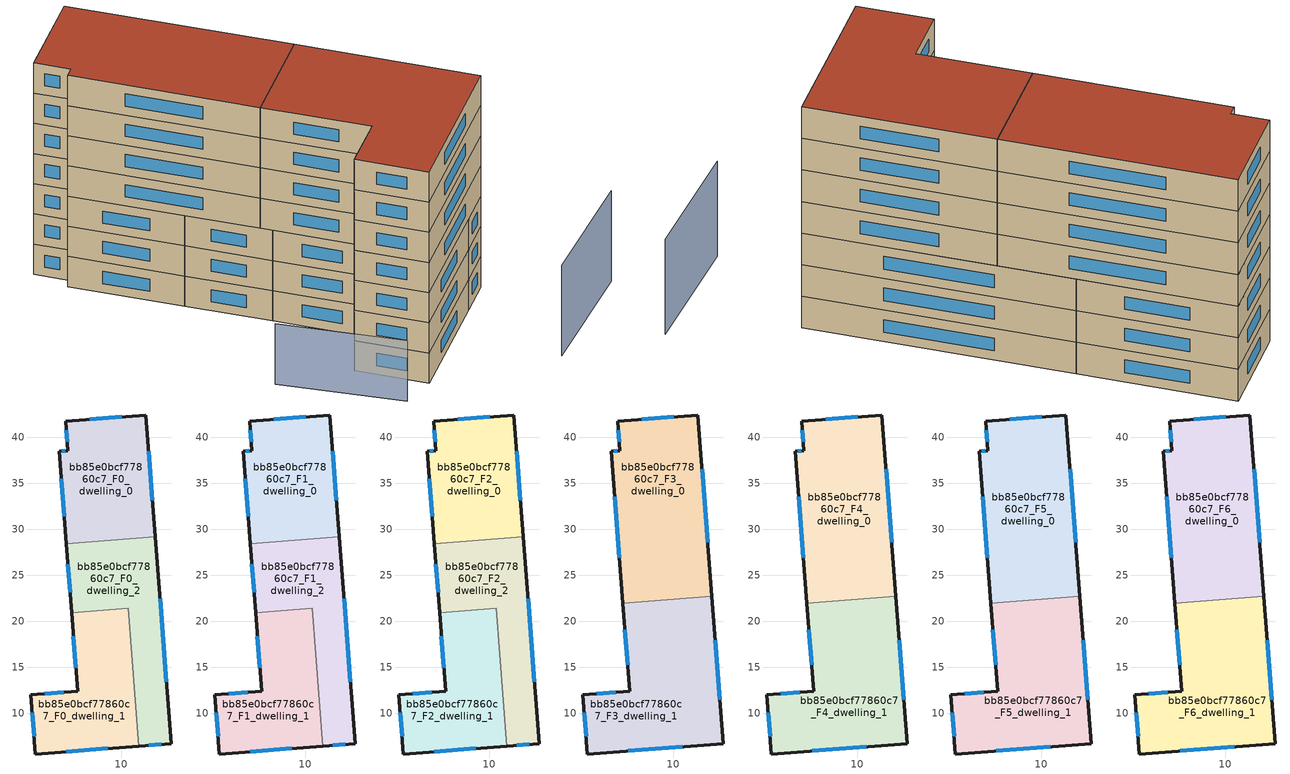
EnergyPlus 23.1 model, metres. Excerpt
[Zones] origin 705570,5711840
bb85e0bcf77860c7_F0_dwelling_0
 floor ground (EU_floor_Construction): 12.7,42.43 13.72,29.18 4.05,28.44 3.28,38.48 4.22,38.55 3.98,41.75 z0
 wall outside (EU_wall_Construction): 13.72,29.18 12.7,42.43 3.98,41.75 4.22,38.55 3.28,38.48 4.05,28.44 z0:3
 wall to bb85e0bcf77860c7_F0_dwelling_2 (EU_wall_Construction): 4.05,28.44 13.72,29.18 z0:3
 window (EU_Window_Construction): 4.05,40.79 4.15,39.51 / 10.09,42.22 6.59,41.95 / 13.41,33.14 13.01,38.46 / 3.51,35.47 3.82,31.44 / 3.94,38.53 3.56,38.5 z0.9:2.1
bb85e0bcf77860c7_F0_dwelling_1
 floor ground (EU_floor_Construction): 10.8,21.39 11.94,6.42 0.68,5.57 0.19,12 5.29,12.38 4.63,20.92 z0
 wall outside (EU_wall_Construction): 4.63,20.92 5.29,12.38 0.19,12 0.68,5.57 11.94,6.42 z0:3
 wall to bb85e0bcf77860c7_F0_dwelling_2 (EU_wall_Construction): 11.95,6.42 10.8,21.39 4.63,20.92 z0:3
 window (EU_Window_Construction): 0.34,10.07 0.54,7.49 / 3.76,12.27 1.72,12.11 / 4.83,18.36 5.09,14.94 / 4.06,5.82 8.57,6.17 z0.9:2.1
bb85e0bcf77860c7_F0_dwelling_2
 floor ground (EU_floor_Construction): 13.72,29.18 15.44,6.69 11.94,6.42 10.8,21.39 4.63,20.92 4.05,28.44 z0
 wall outside (EU_wall_Construction): 4.05,28.44 4.63,20.92 / 11.94,6.42 15.44,6.69 13.72,29.18 z0:3
 window (EU_Window_Construction): 4.23,26.19 4.46,23.17 / 14.93,13.42 14.24,22.45 / 12.99,6.5 14.4,6.61 z0.9:2.1
bb85e0bcf77860c7_F1_dwelling_0
 floor to bb85e0bcf77860c7_F0_dwelling_0 (EU_floor_Construction): 12.7,42.43 13.72,29.18 4.05,28.44 3.28,38.48 4.22,38.55 3.98,41.75 z3
 wall outside (EU_wall_Construction): 13.72,29.18 12.7,42.43 3.98,41.75 4.22,38.55 3.28,38.48 4.05,28.44 z3:6
 wall to bb85e0bcf77860c7_F1_dwelling_2 (EU_wall_Construction): 4.05,28.44 13.72,29.18 z3:6
 window (EU_Window_Construction): 4.05,40.79 4.15,39.51 / 10.09,42.22 6.59,41.95 / 13.41,33.14 13.01,38.46 / 3.51,35.47 3.82,31.44 / 3.94,38.53 3.56,38.5 z3.9:5.1
bb85e0bcf77860c7_F1_dwelling_1
 floor to bb85e0bcf77860c7_F0_dwelling_1 (EU_floor_Construction): 10.8,21.39 11.94,6.42 0.68,5.57 0.19,12 5.28,12.38 4.63,20.92 z3
 wall outside (EU_wall_Construction): 4.63,20.92 5.29,12.38 0.19,12 0.68,5.57 11.94,6.42 z3:6
 wall to bb85e0bcf77860c7_F1_dwelling_2 (EU_wall_Construction): 11.95,6.42 10.8,21.39 4.63,20.92 z3:6
 window (EU_Window_Construction): 0.34,10.07 0.54,7.49 / 3.76,12.27 1.72,12.11 / 4.83,18.36 5.09,14.94 / 4.06,5.82 8.57,6.17 z3.9:5.1
bb85e0bcf77860c7_F1_dwelling_2
 floor to bb85e0bcf77860c7_F0_dwelling_2 (EU_floor_Construction): 13.72,29.18 15.44,6.69 11.94,6.42 10.8,21.39 4.63,20.92 4.05,28.44 z3
 wall outside (EU_wall_Construction): 4.05,28.44 4.63,20.92 / 11.94,6.42 15.44,6.69 13.72,29.18 z3:6
 window (EU_Window_Construction): 4.23,26.19 4.46,23.17 / 14.93,13.42 14.24,22.45 / 12.99,6.5 14.4,6.61 z3.9:5.1
bb85e0bcf77860c7_F2_dwelling_0
 floor to bb85e0bcf77860c7_F1_dwelling_0 (EU_floor_Construction): 12.7,42.43 13.72,29.18 4.05,28.44 3.28,38.48 4.22,38.55 3.98,41.75 z6
 wall outside (EU_wall_Construction): 13.72,29.18 12.7,42.43 3.98,41.75 4.22,38.55 3.28,38.48 4.05,28.44 z6:9
 wall to bb85e0bcf77860c7_F2_dwelling_2 (EU_wall_Construction): 4.05,28.44 13.72,29.18 z6:9
 window (EU_Window_Construction): 4.05,40.79 4.15,39.51 / 10.09,42.22 6.59,41.95 / 13.41,33.14 13.01,38.46 / 3.51,35.47 3.82,31.44 / 3.94,38.53 3.56,38.5 z6.9:8.1
bb85e0bcf77860c7_F2_dwelling_1
 floor to bb85e0bcf77860c7_F1_dwelling_1 (EU_floor_Construction): 10.8,21.39 11.94,6.42 0.68,5.57 0.19,12 5.28,12.38 4.63,20.92 z6
 wall outside (EU_wall_Construction): 4.63,20.92 5.29,12.38 0.19,12 0.68,5.57 11.94,6.42 z6:9
 wall to bb85e0bcf77860c7_F2_dwelling_2 (EU_wall_Construction): 11.95,6.42 10.8,21.39 4.63,20.92 z6:9
 window (EU_Window_Construction): 0.34,10.07 0.54,7.49 / 3.76,12.27 1.72,12.11 / 4.83,18.36 5.09,14.94 / 4.06,5.82 8.57,6.17 z6.9:8.1
bb85e0bcf77860c7_F2_dwelling_2
 floor to bb85e0bcf77860c7_F1_dwelling_2 (EU_floor_Construction): 13.72,29.18 15.44,6.69 11.94,6.42 10.8,21.39 4.63,20.92 4.05,28.44 z6
 wall outside (EU_wall_Construction): 4.05,28.44 4.63,20.92 / 11.94,6.42 15.44,6.69 13.72,29.18 z6:9
 window (EU_Window_Construction): 4.23,26.19 4.46,23.17 / 14.93,13.42 14.24,22.45 / 12.99,6.5 14.4,6.61 z6.9:8.1
bb85e0bcf77860c7_F3_dwelling_0
 floor to bb85e0bcf77860c7_F2_dwelling_0 (EU_floor_Construction): 12.7,42.43 13.72,29.18 4.05,28.44 3.28,38.48 4.22,38.55 3.98,41.75 z9
 floor to bb85e0bcf77860c7_F2_dwelling_2 (EU_floor_Construction): 13.72,29.18 14.21,22.71 4.55,21.97 4.05,28.44 z9
 wall outside (EU_wall_Construction): 14.21,22.71 12.7,42.43 3.98,41.75 4.22,38.55 3.28,38.48 4.55,21.97 z9:12
 wall to bb85e0bcf77860c7_F3_dwelling_1 (EU_wall_Construction): 4.55,21.97 14.21,22.71 z9:12
 window (EU_Window_Construction): 3.66,33.54 4.17,26.91 / 3.94,38.53 3.56,38.5 / 4.05,40.79 4.15,39.51 / 10.09,42.22 6.59,41.95 / 13.76,28.61 13.16,36.52 z9.9:11.1
bb85e0bcf77860c7_F3_dwelling_1
 floor to bb85e0bcf77860c7_F2_dwelling_2 (EU_floor_Construction): 14.21,22.71 15.44,6.69 11.94,6.42 10.8,21.39 4.63,20.92 4.55,21.97 z9
 floor to bb85e0bcf77860c7_F2_dwelling_1 (EU_floor_Construction): 10.8,21.39 11.94,6.42 0.68,5.57 0.19,12 5.28,12.38 4.63,20.92 z9
 wall outside (EU_wall_Construction): 4.55,21.97 5.29,12.38 0.19,12 0.68,5.57 15.44,6.69 14.21,22.71 z9:12
 window (EU_Window_Construction): 3.76,12.27 1.72,12.11 / 4.77,19.1 5.06,15.25 / 15.08,11.49 14.58,17.91 / 5.1,5.9 11.03,6.35 / 0.34,10.07 0.54,7.49 z9.9:11.1
bb85e0bcf77860c7_F4_dwelling_0
 floor to bb85e0bcf77860c7_F3_dwelling_0 (EU_floor_Construction): 12.7,42.43 14.21,22.71 4.55,21.97 3.28,38.48 4.22,38.55 3.98,41.75 z12
 wall outside (EU_wall_Construction): 14.21,22.71 12.7,42.43 3.98,41.75 4.22,38.55 3.28,38.48 4.55,21.97 z12:15
 wall to bb85e0bcf77860c7_F4_dwelling_1 (EU_wall_Construction): 4.55,21.97 14.21,22.71 z12:15
 window (EU_Window_Construction): 3.66,33.54 4.17,26.91 / 3.94,38.53 3.56,38.5 / 4.05,40.79 4.15,39.51 / 10.09,42.22 6.59,41.95 / 13.76,28.61 13.16,36.52 z12.9:14.1
bb85e0bcf77860c7_F4_dwelling_1
 floor to bb85e0bcf77860c7_F3_dwelling_1 (EU_floor_Construction): 14.21,22.71 15.44,6.69 0.68,5.57 0.19,12 5.28,12.38 4.55,21.97 z12
 wall outside (EU_wall_Construction): 4.55,21.97 5.29,12.38 0.19,12 0.68,5.57 15.44,6.69 14.21,22.71 z12:15
 window (EU_Window_Construction): 3.76,12.27 1.72,12.11 / 4.77,19.1 5.06,15.25 / 15.08,11.49 14.58,17.91 / 5.1,5.9 11.03,6.35 / 0.34,10.07 0.54,7.49 z12.9:14.1
bb85e0bcf77860c7_F5_dwelling_0
 floor to bb85e0bcf77860c7_F4_dwelling_0 (EU_floor_Construction): 12.7,42.43 14.21,22.71 4.55,21.97 3.28,38.48 4.22,38.55 3.98,41.75 z15
 wall outside (EU_wall_Construction): 14.21,22.71 12.7,42.43 3.98,41.75 4.22,38.55 3.28,38.48 4.55,21.97 z15:18
 wall to bb85e0bcf77860c7_F5_dwelling_1 (EU_wall_Construction): 4.55,21.97 14.21,22.71 z15:18
 window (EU_Window_Construction): 3.66,33.54 4.17,26.91 / 3.94,38.53 3.56,38.5 / 4.05,40.79 4.15,39.51 / 10.09,42.22 6.59,41.95 / 13.76,28.61 13.16,36.52 z15.9:17.1
bb85e0bcf77860c7_F5_dwelling_1
 floor to bb85e0bcf77860c7_F4_dwelling_1 (EU_floor_Construction): 14.21,22.71 15.44,6.69 0.68,5.57 0.19,12 5.28,12.38 4.55,21.97 z15
 wall outside (EU_wall_Construction): 4.55,21.97 5.29,12.38 0.19,12 0.68,5.57 15.44,6.69 14.21,22.71 z15:18
 window (EU_Window_Construction): 3.76,12.27 1.72,12.11 / 4.77,19.1 5.06,15.25 / 15.08,11.49 14.58,17.91 / 5.1,5.9 11.03,6.35 / 0.34,10.07 0.54,7.49 z15.9:17.1
bb85e0bcf77860c7_F6_dwelling_0
 floor to bb85e0bcf77860c7_F5_dwelling_0 (EU_floor_Construction): 12.7,42.43 14.21,22.71 4.55,21.97 3.28,38.48 4.22,38.55 3.98,41.75 z18
 wall outside (EU_wall_Construction): 14.21,22.71 12.7,42.43 3.98,41.75 4.22,38.55 3.28,38.48 4.55,21.97 z18:21
 wall to bb85e0bcf77860c7_F6_dwelling_1 (EU_wall_Construction): 4.55,21.97 14.21,22.71 z18:21
 window (EU_Window_Construction): 3.66,33.54 4.17,26.91 / 3.94,38.53 3.56,38.5 / 4.05,40.79 4.15,39.51 / 10.09,42.22 6.59,41.95 / 13.76,28.61 13.16,36.52 z18.9:20.1
 roof outside (EU_roof_Construction): 14.21,22.71 12.7,42.43 3.98,41.75 4.22,38.55 3.28,38.48 4.55,21.97 z21
bb85e0bcf77860c7_F6_dwelling_1
 floor to bb85e0bcf77860c7_F5_dwelling_1 (EU_floor_Construction): 14.21,22.71 15.44,6.69 0.68,5.57 0.19,12 5.28,12.38 4.55,21.97 z18
 wall outside (EU_wall_Construction): 4.55,21.97 5.29,12.38 0.19,12 0.68,5.57 15.44,6.69 14.21,22.71 z18:21
 window (EU_Window_Construction): 3.76,12.27 1.72,12.11 / 4.77,19.1 5.06,15.25 / 15.08,11.49 14.58,17.91 / 5.1,5.9 11.03,6.35 / 0.34,10.07 0.54,7.49 z18.9:20.1
 roof outside (EU_roof_Construction): 15.44,6.69 14.21,22.71 4.55,21.97 5.29,12.38 0.19,12 0.68,5.57 z21
shading: 8.4,-3.15 20.1,-3.03 z0:9; -3.96,17.37 -2.39,6.33 z0:6
[Building]
EU S2 Campaign: North Axis=0; Terrain=City; Solar Distribution=FullExterior
[Site:Location]
London: Latitude=51.5; Longitude=-0.5; Time Zone=0; Elevation=25
[SizingPeriod:WeatherFileDays]
AnnualSizingPeriod: Begin Month=1; Begin Day of Month=1; End Month=12; End Day of Month=31; Day of Week for Start Day=Monday; Use Weather File Daylight Saving Period=No; Use Weather File Rain and Snow Indicators=No
[MATERIAL]
EU_InternalMass_Material: Roughness=MediumRough; Thickness=0.1; Conductivity=1; Density=1800; Specific Heat=900; Thermal Absorptance=0.9; Solar Absorptance=0.7; Visible Absorptance=0.7
[MATERIAL:NOMASS] Roughness=MediumRough; Thermal Absorptance=0.9; Solar Absorptance=0.7; Visible Absorptance=0.7
Name | Thermal Resistance
EU_wall_NoMass | 1.04674
EU_roof_NoMass | 4.32442
EU_floor_NoMass | 2.04616
[WINDOWMATERIAL:SIMPLEGLAZINGSYSTEM]
EU_Window_SimpleGlazing: UFactor=4.25843; Solar Heat Gain Coefficient=0.85; Visible Transmittance=0.85
[CONSTRUCTION]
EU_wall_Construction: EU_wall_NoMass
EU_roof_Construction: EU_roof_NoMass
EU_floor_Construction: EU_floor_NoMass
EU_InternalMass_Construction: EU_InternalMass_Material
EU_Window_Construction: EU_Window_SimpleGlazing
[ZONE] Type=1; Multiplier=1; Ceiling Height=autocalculate; Floor Area=autocalculate; Part of Total Floor Area=Yes
Name | Volume
bb85e0bcf77860c7_F0_dwelling_0; bb85e0bcf77860c7_F1_dwelling_0; bb85e0bcf77860c7_F2_dwelling_0 | 377.278
bb85e0bcf77860c7_F3_dwelling_0 | 565.882
bb85e0bcf77860c7_F4_dwelling_0; bb85e0bcf77860c7_F5_dwelling_0; bb85e0bcf77860c7_F6_dwelling_0 | 565.885
bb85e0bcf77860c7_F0_dwelling_1; bb85e0bcf77860c7_F1_dwelling_1; bb85e0bcf77860c7_F2_dwelling_1 | 377.271
bb85e0bcf77860c7_F3_dwelling_1; bb85e0bcf77860c7_F4_dwelling_1; bb85e0bcf77860c7_F5_dwelling_1; bb85e0bcf77860c7_F6_dwelling_1 | 565.899
bb85e0bcf77860c7_F0_dwelling_2 | 377.275
bb85e0bcf77860c7_F1_dwelling_2; bb85e0bcf77860c7_F2_dwelling_2 | 377.274
[INTERNALMASS] Construction=EU_InternalMass_Construction
Name | Zone or ZoneList | Surface Area
bb85e0bcf77860c7_F0_dwelling_0_EU_InternalMass | bb85e0bcf77860c7_F0_dwelling_0 | 125.761
bb85e0bcf77860c7_F0_dwelling_1_EU_InternalMass | bb85e0bcf77860c7_F0_dwelling_1 | 125.759
bb85e0bcf77860c7_F0_dwelling_2_EU_InternalMass | bb85e0bcf77860c7_F0_dwelling_2 | 125.758
bb85e0bcf77860c7_F1_dwelling_0_EU_InternalMass | bb85e0bcf77860c7_F1_dwelling_0 | 125.761
bb85e0bcf77860c7_F1_dwelling_1_EU_InternalMass | bb85e0bcf77860c7_F1_dwelling_1 | 125.759
bb85e0bcf77860c7_F1_dwelling_2_EU_InternalMass | bb85e0bcf77860c7_F1_dwelling_2 | 125.758
bb85e0bcf77860c7_F2_dwelling_0_EU_InternalMass | bb85e0bcf77860c7_F2_dwelling_0 | 125.761
bb85e0bcf77860c7_F2_dwelling_1_EU_InternalMass | bb85e0bcf77860c7_F2_dwelling_1 | 125.759
bb85e0bcf77860c7_F2_dwelling_2_EU_InternalMass | bb85e0bcf77860c7_F2_dwelling_2 | 125.758
bb85e0bcf77860c7_F3_dwelling_0_EU_InternalMass | bb85e0bcf77860c7_F3_dwelling_0 | 188.629
bb85e0bcf77860c7_F3_dwelling_1_EU_InternalMass | bb85e0bcf77860c7_F3_dwelling_1 | 188.633
bb85e0bcf77860c7_F4_dwelling_0_EU_InternalMass | bb85e0bcf77860c7_F4_dwelling_0 | 188.629
bb85e0bcf77860c7_F4_dwelling_1_EU_InternalMass | bb85e0bcf77860c7_F4_dwelling_1 | 188.633
bb85e0bcf77860c7_F5_dwelling_0_EU_InternalMass | bb85e0bcf77860c7_F5_dwelling_0 | 188.629
bb85e0bcf77860c7_F5_dwelling_1_EU_InternalMass | bb85e0bcf77860c7_F5_dwelling_1 | 188.633
bb85e0bcf77860c7_F6_dwelling_0_EU_InternalMass | bb85e0bcf77860c7_F6_dwelling_0 | 188.629
bb85e0bcf77860c7_F6_dwelling_1_EU_InternalMass | bb85e0bcf77860c7_F6_dwelling_1 | 188.633
[OTHEREQUIPMENT] Fuel Type=Electricity; Design Level Calculation Method=Watts/Area; Power per Zone Floor Area=1; Fraction Latent=0; Fraction Radiant=0; Fraction Lost=0; Carbon Dioxide Generation Rate=0; EndUse Subcategory=EU_Step8_InternalGains
Name | Zone or ZoneList or Space or SpaceList | Schedule
EU_Step8_InternalGain_bb85e0bcf77860c7_F0_dwelling_0_f000 | bb85e0bcf77860c7_F0_dwelling_0 | EU_Step8_GainSchedule_bb85e0bcf77860c7_F0_dwelling_0_f000
EU_Step8_InternalGain_bb85e0bcf77860c7_F0_dwelling_1_f000 | bb85e0bcf77860c7_F0_dwelling_1 | EU_Step8_GainSchedule_bb85e0bcf77860c7_F0_dwelling_1_f000
EU_Step8_InternalGain_bb85e0bcf77860c7_F0_dwelling_2_f000 | bb85e0bcf77860c7_F0_dwelling_2 | EU_Step8_GainSchedule_bb85e0bcf77860c7_F0_dwelling_2_f000
EU_Step8_InternalGain_bb85e0bcf77860c7_F1_dwelling_0_f000 | bb85e0bcf77860c7_F1_dwelling_0 | EU_Step8_GainSchedule_bb85e0bcf77860c7_F1_dwelling_0_f000
EU_Step8_InternalGain_bb85e0bcf77860c7_F1_dwelling_1_f000 | bb85e0bcf77860c7_F1_dwelling_1 | EU_Step8_GainSchedule_bb85e0bcf77860c7_F1_dwelling_1_f000
EU_Step8_InternalGain_bb85e0bcf77860c7_F1_dwelling_2_f000 | bb85e0bcf77860c7_F1_dwelling_2 | EU_Step8_GainSchedule_bb85e0bcf77860c7_F1_dwelling_2_f000
EU_Step8_InternalGain_bb85e0bcf77860c7_F2_dwelling_0_f000 | bb85e0bcf77860c7_F2_dwelling_0 | EU_Step8_GainSchedule_bb85e0bcf77860c7_F2_dwelling_0_f000
EU_Step8_InternalGain_bb85e0bcf77860c7_F2_dwelling_1_f000 | bb85e0bcf77860c7_F2_dwelling_1 | EU_Step8_GainSchedule_bb85e0bcf77860c7_F2_dwelling_1_f000
EU_Step8_InternalGain_bb85e0bcf77860c7_F2_dwelling_2_f000 | bb85e0bcf77860c7_F2_dwelling_2 | EU_Step8_GainSchedule_bb85e0bcf77860c7_F2_dwelling_2_f000
EU_Step8_InternalGain_bb85e0bcf77860c7_F3_dwelling_0_f000 | bb85e0bcf77860c7_F3_dwelling_0 | EU_Step8_GainSchedule_bb85e0bcf77860c7_F3_dwelling_0_f000
EU_Step8_InternalGain_bb85e0bcf77860c7_F3_dwelling_1_f000 | bb85e0bcf77860c7_F3_dwelling_1 | EU_Step8_GainSchedule_bb85e0bcf77860c7_F3_dwelling_1_f000
EU_Step8_InternalGain_bb85e0bcf77860c7_F4_dwelling_0_f000 | bb85e0bcf77860c7_F4_dwelling_0 | EU_Step8_GainSchedule_bb85e0bcf77860c7_F4_dwelling_0_f000
EU_Step8_InternalGain_bb85e0bcf77860c7_F4_dwelling_1_f000 | bb85e0bcf77860c7_F4_dwelling_1 | EU_Step8_GainSchedule_bb85e0bcf77860c7_F4_dwelling_1_f000
EU_Step8_InternalGain_bb85e0bcf77860c7_F5_dwelling_0_f000 | bb85e0bcf77860c7_F5_dwelling_0 | EU_Step8_GainSchedule_bb85e0bcf77860c7_F5_dwelling_0_f000
EU_Step8_InternalGain_bb85e0bcf77860c7_F5_dwelling_1_f000 | bb85e0bcf77860c7_F5_dwelling_1 | EU_Step8_GainSchedule_bb85e0bcf77860c7_F5_dwelling_1_f000
EU_Step8_InternalGain_bb85e0bcf77860c7_F6_dwelling_0_f000 | bb85e0bcf77860c7_F6_dwelling_0 | EU_Step8_GainSchedule_bb85e0bcf77860c7_F6_dwelling_0_f000
EU_Step8_InternalGain_bb85e0bcf77860c7_F6_dwelling_1_f000 | bb85e0bcf77860c7_F6_dwelling_1 | EU_Step8_GainSchedule_bb85e0bcf77860c7_F6_dwelling_1_f000
[ZONEVENTILATION:DESIGNFLOWRATE] Schedule=EU_AlwaysOn; Design Flow Rate Calculation Method=AirChanges/Hour; Air Changes per Hour=0.488719; Ventilation Type=Natural; Fan Pressure Rise=0; Fan Total Efficiency=1; Constant Term Coefficient=1; Temperature Term Coefficient=0; Velocity Term Coefficient=0; Velocity Squared Term Coefficient=0; Minimum Indoor Temperature=-100; Maximum Indoor Temperature=100; Delta Temperature=-100; Minimum Outdoor Temperature=-100; Maximum Outdoor Temperature=100; Maximum Wind Speed=40
Name | Zone or ZoneList or Space or SpaceList
EU_ConstantAir_bb85e0bcf77860c7_F0_dwelling_0 | bb85e0bcf77860c7_F0_dwelling_0
EU_ConstantAir_bb85e0bcf77860c7_F0_dwelling_1 | bb85e0bcf77860c7_F0_dwelling_1
EU_ConstantAir_bb85e0bcf77860c7_F0_dwelling_2 | bb85e0bcf77860c7_F0_dwelling_2
EU_ConstantAir_bb85e0bcf77860c7_F1_dwelling_0 | bb85e0bcf77860c7_F1_dwelling_0
EU_ConstantAir_bb85e0bcf77860c7_F1_dwelling_1 | bb85e0bcf77860c7_F1_dwelling_1
EU_ConstantAir_bb85e0bcf77860c7_F1_dwelling_2 | bb85e0bcf77860c7_F1_dwelling_2
EU_ConstantAir_bb85e0bcf77860c7_F2_dwelling_0 | bb85e0bcf77860c7_F2_dwelling_0
EU_ConstantAir_bb85e0bcf77860c7_F2_dwelling_1 | bb85e0bcf77860c7_F2_dwelling_1
EU_ConstantAir_bb85e0bcf77860c7_F2_dwelling_2 | bb85e0bcf77860c7_F2_dwelling_2
EU_ConstantAir_bb85e0bcf77860c7_F3_dwelling_0 | bb85e0bcf77860c7_F3_dwelling_0
EU_ConstantAir_bb85e0bcf77860c7_F3_dwelling_1 | bb85e0bcf77860c7_F3_dwelling_1
EU_ConstantAir_bb85e0bcf77860c7_F4_dwelling_0 | bb85e0bcf77860c7_F4_dwelling_0
EU_ConstantAir_bb85e0bcf77860c7_F4_dwelling_1 | bb85e0bcf77860c7_F4_dwelling_1
EU_ConstantAir_bb85e0bcf77860c7_F5_dwelling_0 | bb85e0bcf77860c7_F5_dwelling_0
EU_ConstantAir_bb85e0bcf77860c7_F5_dwelling_1 | bb85e0bcf77860c7_F5_dwelling_1
EU_ConstantAir_bb85e0bcf77860c7_F6_dwelling_0 | bb85e0bcf77860c7_F6_dwelling_0
EU_ConstantAir_bb85e0bcf77860c7_F6_dwelling_1 | bb85e0bcf77860c7_F6_dwelling_1
[HVACTEMPLATE:THERMOSTAT] Constant Heating Setpoint=20; Constant Cooling Setpoint=50
EU_HeatOnly_bb85e0bcf77860c7_F0_dwelling_0; EU_HeatOnly_bb85e0bcf77860c7_F0_dwelling_1; EU_HeatOnly_bb85e0bcf77860c7_F0_dwelling_2; EU_HeatOnly_bb85e0bcf77860c7_F1_dwelling_0; EU_HeatOnly_bb85e0bcf77860c7_F1_dwelling_1; EU_HeatOnly_bb85e0bcf77860c7_F1_dwelling_2; EU_HeatOnly_bb85e0bcf77860c7_F2_dwelling_0; EU_HeatOnly_bb85e0bcf77860c7_F2_dwelling_1; EU_HeatOnly_bb85e0bcf77860c7_F2_dwelling_2; EU_HeatOnly_bb85e0bcf77860c7_F3_dwelling_0; EU_HeatOnly_bb85e0bcf77860c7_F3_dwelling_1; EU_HeatOnly_bb85e0bcf77860c7_F4_dwelling_0; EU_HeatOnly_bb85e0bcf77860c7_F4_dwelling_1; EU_HeatOnly_bb85e0bcf77860c7_F5_dwelling_0; EU_HeatOnly_bb85e0bcf77860c7_F5_dwelling_1; EU_HeatOnly_bb85e0bcf77860c7_F6_dwelling_0; EU_HeatOnly_bb85e0bcf77860c7_F6_dwelling_1
[HVACTEMPLATE:ZONE:IDEALLOADSAIRSYSTEM] System Availability Schedule=EU_AlwaysOn; Maximum Heating Supply Air Temperature=50; Minimum Cooling Supply Air Temperature=13; Maximum Heating Supply Air Humidity Ratio=0.0156; Minimum Cooling Supply Air Humidity Ratio=0.0077; Heating Limit=NoLimit; Cooling Limit=NoLimit; Heating Availability Schedule=EU_AlwaysOn; Cooling Availability Schedule=EU_CoolingOff; Dehumidification Control Type=ConstantSensibleHeatRatio; Cooling Sensible Heat Ratio=0.7; Dehumidification Setpoint=60; Humidification Control Type=None; Humidification Setpoint=30; Outdoor Air Method=None; Outdoor Air Flow Rate per Person=0.00944; Outdoor Air Flow Rate per Zone Floor Area=0; Outdoor Air Flow Rate per Zone=0; Demand Controlled Ventilation Type=None; Outdoor Air Economizer Type=NoEconomizer; Heat Recovery Type=None; Sensible Heat Recovery Effectiveness=0.7; Latent Heat Recovery Effectiveness=0.65
Name | Template Thermostat
bb85e0bcf77860c7_F0_dwelling_0 | EU_HeatOnly_bb85e0bcf77860c7_F0_dwelling_0
bb85e0bcf77860c7_F0_dwelling_1 | EU_HeatOnly_bb85e0bcf77860c7_F0_dwelling_1
bb85e0bcf77860c7_F0_dwelling_2 | EU_HeatOnly_bb85e0bcf77860c7_F0_dwelling_2
bb85e0bcf77860c7_F1_dwelling_0 | EU_HeatOnly_bb85e0bcf77860c7_F1_dwelling_0
bb85e0bcf77860c7_F1_dwelling_1 | EU_HeatOnly_bb85e0bcf77860c7_F1_dwelling_1
bb85e0bcf77860c7_F1_dwelling_2 | EU_HeatOnly_bb85e0bcf77860c7_F1_dwelling_2
bb85e0bcf77860c7_F2_dwelling_0 | EU_HeatOnly_bb85e0bcf77860c7_F2_dwelling_0
bb85e0bcf77860c7_F2_dwelling_1 | EU_HeatOnly_bb85e0bcf77860c7_F2_dwelling_1
bb85e0bcf77860c7_F2_dwelling_2 | EU_HeatOnly_bb85e0bcf77860c7_F2_dwelling_2
bb85e0bcf77860c7_F3_dwelling_0 | EU_HeatOnly_bb85e0bcf77860c7_F3_dwelling_0
bb85e0bcf77860c7_F3_dwelling_1 | EU_HeatOnly_bb85e0bcf77860c7_F3_dwelling_1
bb85e0bcf77860c7_F4_dwelling_0 | EU_HeatOnly_bb85e0bcf77860c7_F4_dwelling_0
bb85e0bcf77860c7_F4_dwelling_1 | EU_HeatOnly_bb85e0bcf77860c7_F4_dwelling_1
bb85e0bcf77860c7_F5_dwelling_0 | EU_HeatOnly_bb85e0bcf77860c7_F5_dwelling_0
bb85e0bcf77860c7_F5_dwelling_1 | EU_HeatOnly_bb85e0bcf77860c7_F5_dwelling_1
bb85e0bcf77860c7_F6_dwelling_0 | EU_HeatOnly_bb85e0bcf77860c7_F6_dwelling_0
bb85e0bcf77860c7_F6_dwelling_1 | EU_HeatOnly_bb85e0bcf77860c7_F6_dwelling_1
[SIZING:ZONE] Zone Cooling Design Supply Air Temperature Input Method=SupplyAirTemperature; Zone Cooling Design Supply Air Temperature=13; Zone Heating Design Supply Air Temperature Input Method=SupplyAirTemperature; Zone Heating Design Supply Air Temperature=50; Zone Cooling Design Supply Air Humidity Ratio=0.008; Zone Heating Design Supply Air Humidity Ratio=0.008; Cooling Design Air Flow Method=DesignDay; Cooling Design Air Flow Rate=0; Cooling Minimum Air Flow per Zone Floor Area=0.000762; Cooling Minimum Air Flow=0; Cooling Minimum Air Flow Fraction=0.2; Heating Design Air Flow Method=DesignDay; Heating Design Air Flow Rate=0; Heating Maximum Air Flow per Zone Floor Area=0.002032; Heating Maximum Air Flow=0.141576; Heating Maximum Air Flow Fraction=0.3; Account for Dedicated Outdoor Air System=No; Dedicated Outdoor Air System Control Strategy=NeutralSupplyAir; Dedicated Outdoor Air Low Setpoint Temperature for Design=autosize; Dedicated Outdoor Air High Setpoint Temperature for Design=autosize; Zone Load Sizing Method=Sensible Load Only No Latent Load; Zone Latent Cooling Design Supply Air Humidity Ratio Input Method=HumidityRatioDifference; Zone Cooling Design Supply Air Humidity Ratio Difference=0.005; Zone Latent Heating Design Supply Air Humidity Ratio Input Method=HumidityRatioDifference; Zone Humidification Design Supply Air Humidity Ratio Difference=0.005
bb85e0bcf77860c7_F0_dwelling_0; bb85e0bcf77860c7_F0_dwelling_1; bb85e0bcf77860c7_F0_dwelling_2; bb85e0bcf77860c7_F1_dwelling_0; bb85e0bcf77860c7_F1_dwelling_1; bb85e0bcf77860c7_F1_dwelling_2; bb85e0bcf77860c7_F2_dwelling_0; bb85e0bcf77860c7_F2_dwelling_1; bb85e0bcf77860c7_F2_dwelling_2; bb85e0bcf77860c7_F3_dwelling_0; bb85e0bcf77860c7_F3_dwelling_1; bb85e0bcf77860c7_F4_dwelling_0; bb85e0bcf77860c7_F4_dwelling_1; bb85e0bcf77860c7_F5_dwelling_0; bb85e0bcf77860c7_F5_dwelling_1; bb85e0bcf77860c7_F6_dwelling_0; bb85e0bcf77860c7_F6_dwelling_1
[SCHEDULE:CONSTANT]
Name | Hourly Value
EU_AlwaysOn | 1
EU_CoolingOff | 0
[SCHEDULE:FILE] Column Number=1; Rows to Skip at Top=0; Number of Hours of Data=8760; Column Separator=Comma; Interpolate to Timestep=No; Minutes per Item=60; Adjust Schedule for Daylight Savings=Yes
Name | File
EU_Step8_GainSchedule_bb85e0bcf77860c7_F0_dwelling_0_f000 | ../../schedules/bb85e0bcf77860c7/bb85e0bcf77860c7_F0_dwelling_0_f000_gain.csv
EU_Step8_GainSchedule_bb85e0bcf77860c7_F0_dwelling_1_f000 | ../../schedules/bb85e0bcf77860c7/bb85e0bcf77860c7_F0_dwelling_1_f000_gain.csv
EU_Step8_GainSchedule_bb85e0bcf77860c7_F0_dwelling_2_f000 | ../../schedules/bb85e0bcf77860c7/bb85e0bcf77860c7_F0_dwelling_2_f000_gain.csv
EU_Step8_GainSchedule_bb85e0bcf77860c7_F1_dwelling_0_f000 | ../../schedules/bb85e0bcf77860c7/bb85e0bcf77860c7_F1_dwelling_0_f000_gain.csv
EU_Step8_GainSchedule_bb85e0bcf77860c7_F1_dwelling_1_f000 | ../../schedules/bb85e0bcf77860c7/bb85e0bcf77860c7_F1_dwelling_1_f000_gain.csv
EU_Step8_GainSchedule_bb85e0bcf77860c7_F1_dwelling_2_f000 | ../../schedules/bb85e0bcf77860c7/bb85e0bcf77860c7_F1_dwelling_2_f000_gain.csv
EU_Step8_GainSchedule_bb85e0bcf77860c7_F2_dwelling_0_f000 | ../../schedules/bb85e0bcf77860c7/bb85e0bcf77860c7_F2_dwelling_0_f000_gain.csv
EU_Step8_GainSchedule_bb85e0bcf77860c7_F2_dwelling_1_f000 | ../../schedules/bb85e0bcf77860c7/bb85e0bcf77860c7_F2_dwelling_1_f000_gain.csv
EU_Step8_GainSchedule_bb85e0bcf77860c7_F2_dwelling_2_f000 | ../../schedules/bb85e0bcf77860c7/bb85e0bcf77860c7_F2_dwelling_2_f000_gain.csv
EU_Step8_GainSchedule_bb85e0bcf77860c7_F3_dwelling_0_f000 | ../../schedules/bb85e0bcf77860c7/bb85e0bcf77860c7_F3_dwelling_0_f000_gain.csv
EU_Step8_GainSchedule_bb85e0bcf77860c7_F3_dwelling_1_f000 | ../../schedules/bb85e0bcf77860c7/bb85e0bcf77860c7_F3_dwelling_1_f000_gain.csv
EU_Step8_GainSchedule_bb85e0bcf77860c7_F4_dwelling_0_f000 | ../../schedules/bb85e0bcf77860c7/bb85e0bcf77860c7_F4_dwelling_0_f000_gain.csv
EU_Step8_GainSchedule_bb85e0bcf77860c7_F4_dwelling_1_f000 | ../../schedules/bb85e0bcf77860c7/bb85e0bcf77860c7_F4_dwelling_1_f000_gain.csv
EU_Step8_GainSchedule_bb85e0bcf77860c7_F5_dwelling_0_f000 | ../../schedules/bb85e0bcf77860c7/bb85e0bcf77860c7_F5_dwelling_0_f000_gain.csv
EU_Step8_GainSchedule_bb85e0bcf77860c7_F5_dwelling_1_f000 | ../../schedules/bb85e0bcf77860c7/bb85e0bcf77860c7_F5_dwelling_1_f000_gain.csv
EU_Step8_GainSchedule_bb85e0bcf77860c7_F6_dwelling_0_f000 | ../../schedules/bb85e0bcf77860c7/bb85e0bcf77860c7_F6_dwelling_0_f000_gain.csv
EU_Step8_GainSchedule_bb85e0bcf77860c7_F6_dwelling_1_f000 | ../../schedules/bb85e0bcf77860c7/bb85e0bcf77860c7_F6_dwelling_1_f000_gain.csv
